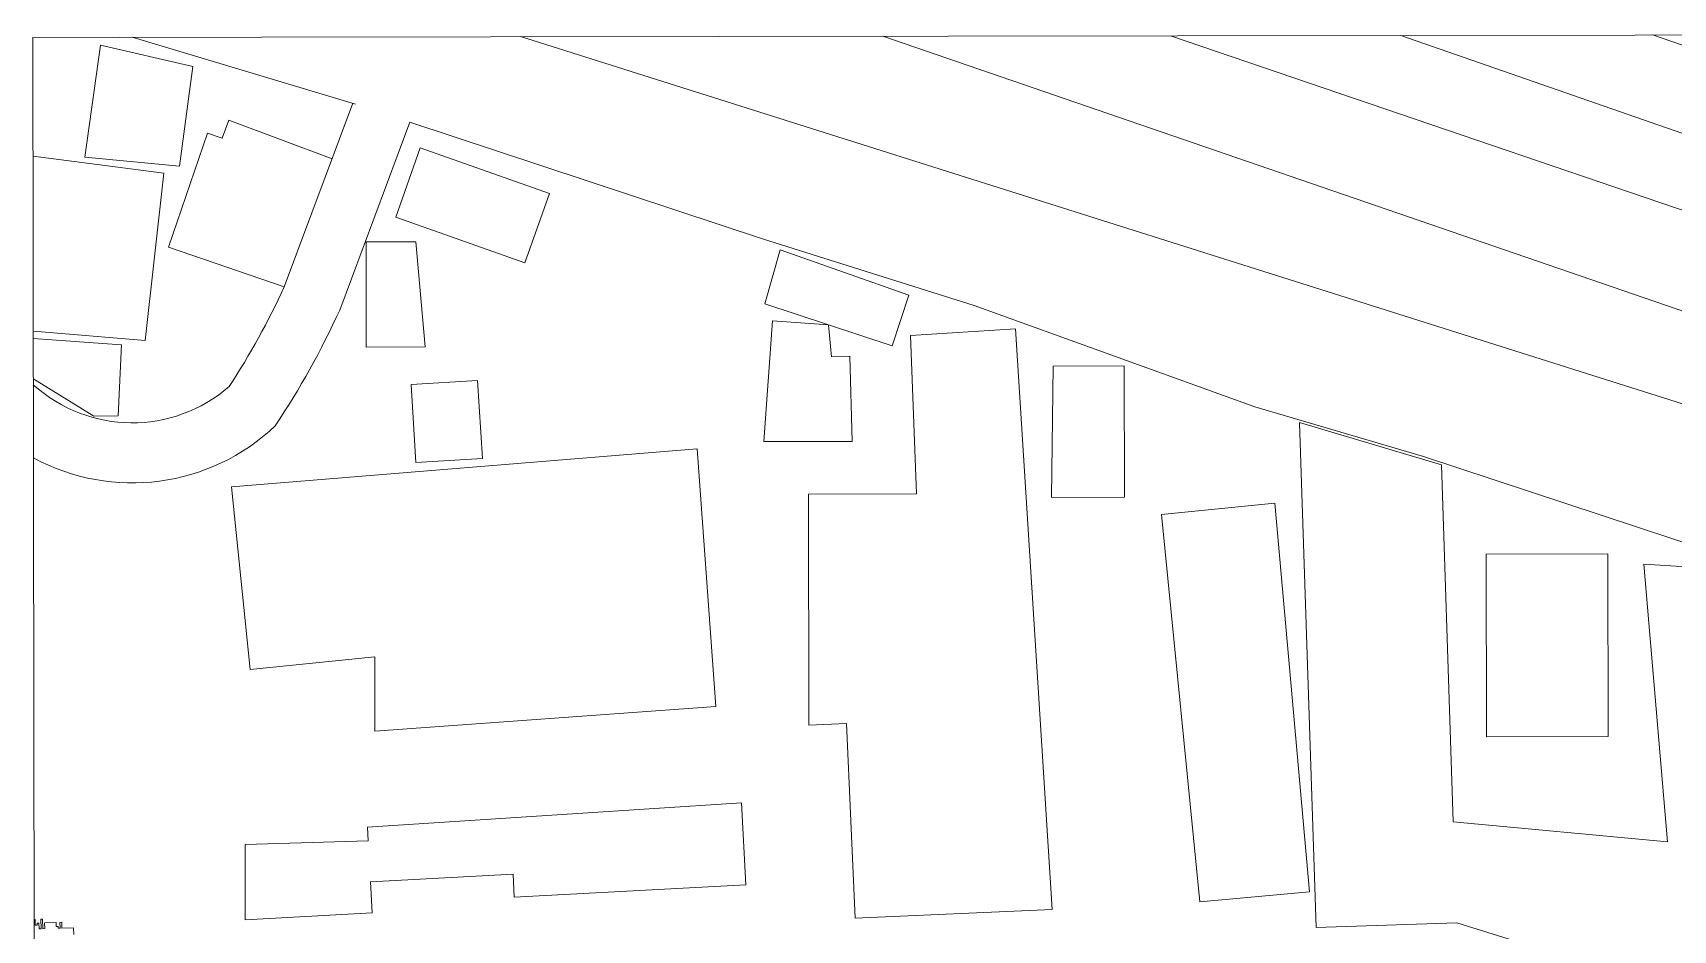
# Model space of a CAD drawing. Header units: metres. Extents: x -48 to 2360, y -1392 to 453.
# Drawn here: x 662.2 to 826.2, y -928.3 to -838.7 of the extents above; entities that cross this region are included whole.
import ezdxf

# ---------------------------------------------------------------- set-up
doc = ezdxf.new("R2010")
doc.units = ezdxf.units.M
doc.layers.add('JARDINERAS', color=93, linetype='Continuous', lineweight=5, transparency=0.4)
doc.layers.add('TODO', color=210, linetype='Continuous', lineweight=5)

msp = doc.modelspace()

# ---------------------------------------------------------------- linework, layer by layer
at = {"layer": 'JARDINERAS', "transparency": 33554687, "flags": 128}
for points in [[(662.43, -927.21), (662.36, -927.22), (662.33, -927.22)], [(662.45, -927.78), (662.43, -927.21)], [(662.64, -927.78), (662.45, -927.78)], [(662.82, -927.58), (662.63, -927.59)], [(662.63, -927.59), (662.64, -927.78)], [(662.84, -928.15), (662.82, -927.58)], [(663, -927.19), (663.03, -928.15)], [(663.19, -927.19), (663, -927.19)], [(663.22, -928.14), (663.19, -927.19)], [(664.53, -927.52), (663.39, -927.56)], [(663.39, -927.56), (663.41, -928.13)], [(664.55, -927.9), (664.53, -927.52)], [(664.74, -927.9), (664.55, -927.9)], [(664.74, -928.09), (664.74, -927.9)], [(665.1, -927.5), (664.91, -927.51)], [(664.91, -927.51), (664.93, -928.08)], [(665.12, -928.08), (665.1, -927.5)], [(663.03, -928.15), (662.84, -928.15)], [(663.41, -928.13), (663.22, -928.14)], [(664.93, -928.08), (664.74, -928.09)], [(666.29, -928.04), (665.12, -928.08)], [(666.31, -928.72), (666.29, -928.04)]]:
    msp.add_lwpolyline(points, dxfattribs=at)
at = {"layer": 'TODO', "transparency": 33554687}
msp.add_line((670.84, -839.1), (662.21, -839.11), dxfattribs=at)
at = {"layer": 'TODO', "ltscale": 7, "transparency": 33554687}
for p, q in [((735.25, -859.27), (699.9, -847.58)), ((756.31, -865.88), (735.25, -859.27)), ((784.34, -876.03), (756.31, -865.88)), ((801.2, -880.98), (784.34, -876.03)), ((832.27, -891.23), (801.2, -880.98))]:
    msp.add_line(p, q, dxfattribs=at)
at = {"layer": 'TODO', "transparency": 33554687}
msp.add_lwpolyline([(982.53, -1068.66), (982.53, -838.66), (662.21, -839.11), (662.33, -929.63), (662.53, -1069.67)], close=True, dxfattribs=at)
at = {"layer": 'TODO', "ltscale": 7, "transparency": 33554687}
msp.add_lwpolyline([(694.45, -845.78), (672.15, -839.09)], dxfattribs=at)
at = {"layer": 'TODO', "transparency": 33554687, "flags": 128}
for points in [[(710.95, -839.04), (836.8, -878.78), (868.18, -889.91), (961.05, -918.01), (966.45, -918.71), (976.78, -919.12), (981.93, -918.02), (956.92, -910.62), (839.36, -870.66), (747.18, -838.99)], [(982.53, -909.27), (775.91, -838.95)], [(798.96, -838.92), (982.53, -902.69)], [(667.41, -851.07), (668.99, -839.9)], [(668.99, -839.9), (678.19, -842.02)], [(678.19, -842.02), (676.88, -851.99)], [(681.12, -849.18), (681.8, -847.37)], [(681.8, -847.37), (692.13, -851.23)], [(675.77, -860.06), (679.68, -848.68)], [(679.68, -848.68), (681.12, -849.18)], [(698.49, -857.07), (700.94, -850.14)], [(700.94, -850.14), (713.85, -854.7)], [(662.25, -850.97), (675.32, -852.69)], [(676.88, -851.99), (667.41, -851.07)], [(675.32, -852.69), (673.45, -869.39)], [(713.85, -854.7), (711.4, -861.64)], [(711.4, -861.64), (698.49, -857.07)], [(687.34, -864.04), (675.77, -860.06)], [(695.53, -859.54), (700.5, -859.53)], [(695.54, -870.04), (695.53, -859.54)], [(700.5, -859.53), (701.41, -870.03)], [(735.36, -865.72), (736.92, -860.32)], [(736.92, -860.32), (749.78, -864.87)], [(749.78, -864.87), (748.11, -869.93)], [(748.11, -869.93), (735.36, -865.72)], [(673.45, -869.39), (662.27, -868.46)], [(735.27, -879.47), (736.14, -867.41)], [(736.14, -867.41), (741.74, -867.82)], [(741.74, -867.82), (742.05, -871.02)], [(749.93, -868.89), (760.42, -868.22)], [(750.53, -884.71), (749.93, -868.89)], [(760.42, -868.22), (764.11, -926.21)], [(662.25, -869.18), (671.08, -869.81)], [(671.08, -869.81), (670.73, -876.92)], [(701.41, -870.03), (695.54, -870.04)], [(742.05, -871.02), (743.87, -870.96)], [(743.87, -870.96), (744.12, -879.46)], [(764.04, -885.06), (764.21, -871.94)], [(764.21, -871.94), (771.29, -871.93)], [(771.29, -871.93), (771.31, -885.05)], [(668.31, -876.93), (662.64, -873.46), (662.26, -873.22)], [(700.02, -873.78), (706.67, -873.38)], [(700.49, -881.56), (700.02, -873.78)], [(706.67, -873.38), (707.14, -881.16)], [(670.73, -876.92), (668.31, -876.93)], [(790.49, -928.02), (788.8, -877.59)], [(788.8, -877.59), (803, -881.8)], [(682.07, -884.02), (728.61, -880.21)], [(728.61, -880.21), (730.47, -905.96)], [(744.12, -879.46), (735.27, -879.47)], [(707.14, -881.16), (700.49, -881.56)], [(803, -881.8), (804.19, -917.46)], [(683.93, -902.26), (682.07, -884.02)], [(739.75, -884.72), (750.53, -884.71)], [(739.78, -907.8), (739.75, -884.72)], [(771.31, -885.05), (764.04, -885.06)], [(775.01, -886.78), (786.35, -885.64)], [(778.87, -925.45), (775.01, -886.78)], [(786.35, -885.64), (789.81, -924.47)], [(807.47, -890.72), (819.64, -890.7)], [(807.5, -908.97), (807.47, -890.72)], [(819.64, -890.7), (819.66, -908.95)], [(825.59, -919.45), (823.22, -891.74)], [(823.22, -891.74), (834.96, -892.45)], [(696.4, -900.99), (683.93, -902.26)], [(696.41, -908.42), (696.4, -900.99)], [(730.47, -905.96), (696.41, -908.42)], [(743.53, -907.63), (739.78, -907.8)], [(744.39, -927.07), (743.53, -907.63)], [(819.66, -908.95), (807.5, -908.97)], [(695.65, -917.98), (733.03, -915.58)], [(733.03, -915.58), (733.47, -923.75)], [(695.73, -919.37), (695.65, -917.98)], [(804.19, -917.46), (825.59, -919.45)], [(683.44, -919.73), (695.73, -919.37)], [(683.45, -927.24), (683.44, -919.73)], [(710.21, -922.69), (695.95, -923.46)], [(710.33, -925), (710.21, -922.69)], [(695.95, -923.46), (696.12, -926.56)], [(733.47, -923.75), (710.33, -925)], [(789.81, -924.47), (778.87, -925.45)], [(764.11, -926.21), (744.39, -927.07)], [(662.33, -927.22), (662.33, -929.73)], [(696.12, -926.56), (683.45, -927.24)], [(838.72, -938.21), (804.53, -927.55), (790.49, -928.02)]]:
    msp.add_lwpolyline(points, dxfattribs=at)
msp.add_lwpolyline([(824.1, -838.86), (871.45, -855.13, -0.338446), (896.2, -855.09), (933.11, -838.73)], format="xyb", dxfattribs=at)
at = {"layer": 'TODO', "transparency": 33554687}
for points in [[(662.26, -873.81, 0.379544), (681.84, -873.98, 0.036846), (687.34, -864.04), (694.2, -845.7)], [(662.27, -881.11, 0.324617), (686.44, -877.91, 0.039851), (692.88, -866.35), (699.9, -847.58)]]:
    msp.add_lwpolyline(points, format="xyb", dxfattribs=at)

doc.saveas('drawing.dxf')
